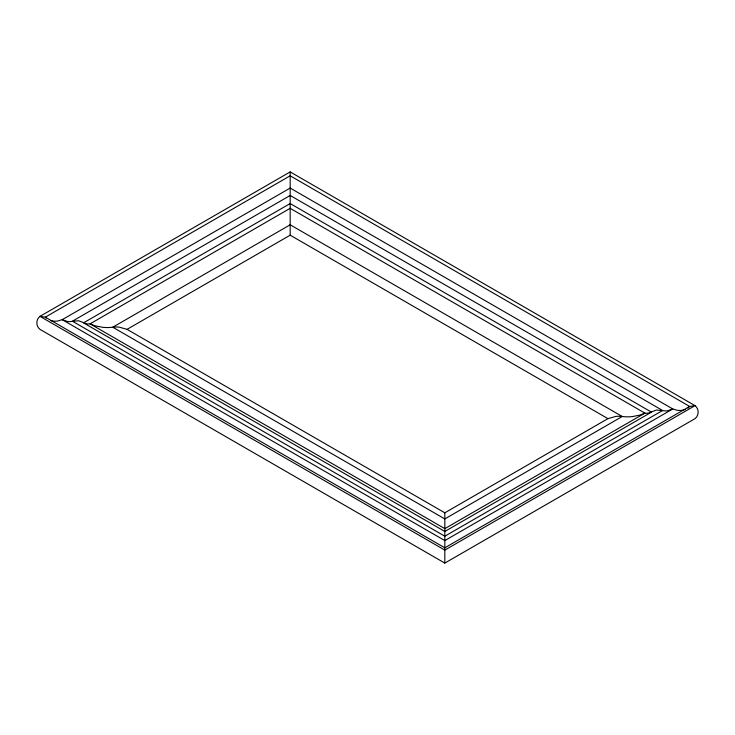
<?xml version="1.0" encoding="UTF-8"?>
<svg xmlns="http://www.w3.org/2000/svg" width="735" height="735" viewBox="0 0 735 735"><rect width="100%" height="100%" fill="white"/><g stroke="black" fill="none" stroke-linecap="round" stroke-linejoin="round"><path stroke-width="1.1" d="M688.015 408.164L688.971 407.337M290.178 171.907L39.966 316.362C35.804 319.569 35.804 326.156 39.966 329.353L444.822 563.093L695.034 418.638C699.196 415.431 699.196 408.844 695.034 405.646L290.178 171.907L290.178 235.182L607.937 418.638L615.893 416.414A22.748 18.577 0 0 1 620.983 416.368L624.236 416.699A36.98 30.19 0 0 0 632.293 416.598L639.909 415.091L644.917 413.125A10.391 8.48 0 0 0 648.408 413.088L656.465 410.029L664.403 410.81A11.907 9.72 0 0 0 667.224 410.856L672.791 408.963L677.303 410.305A14.847 12.118 0 0 0 682.383 410.268L685.498 409.478M51.009 320.671L52.617 320.993A14.847 12.118 0 0 0 57.697 321.02L62.209 319.679L67.776 321.572A11.907 9.72 0 0 0 70.597 321.535L78.535 320.745L86.592 323.804A10.391 8.48 0 0 0 90.083 323.841L95.091 325.807L102.707 327.314A36.98 30.19 0 0 0 110.764 327.415L114.017 327.084A22.748 18.577 0 0 1 119.107 327.13L127.063 329.353L290.178 235.182M127.063 329.353L444.822 512.809L607.937 418.638M689.678 406.446L444.822 547.814L45.322 317.162L39.966 316.362L444.822 550.111L695.034 405.646L689.678 406.446L290.178 175.794L45.322 317.162L46.029 318.062M444.822 512.809L444.822 563.093M290.178 188.068L62.209 319.679L444.822 540.583L672.791 408.963L290.178 188.068M290.178 195.473L72.397 321.204L444.822 536.219L662.602 410.479L290.178 195.473M290.178 203.54L83.514 322.858L444.822 531.46L651.486 412.142L290.178 203.54M290.178 208.317L90.083 323.841L444.822 528.64L644.917 413.125L290.178 208.317M290.178 224.791L112.758 327.222L444.822 518.938L622.242 416.497L290.178 224.791"/></g></svg>
